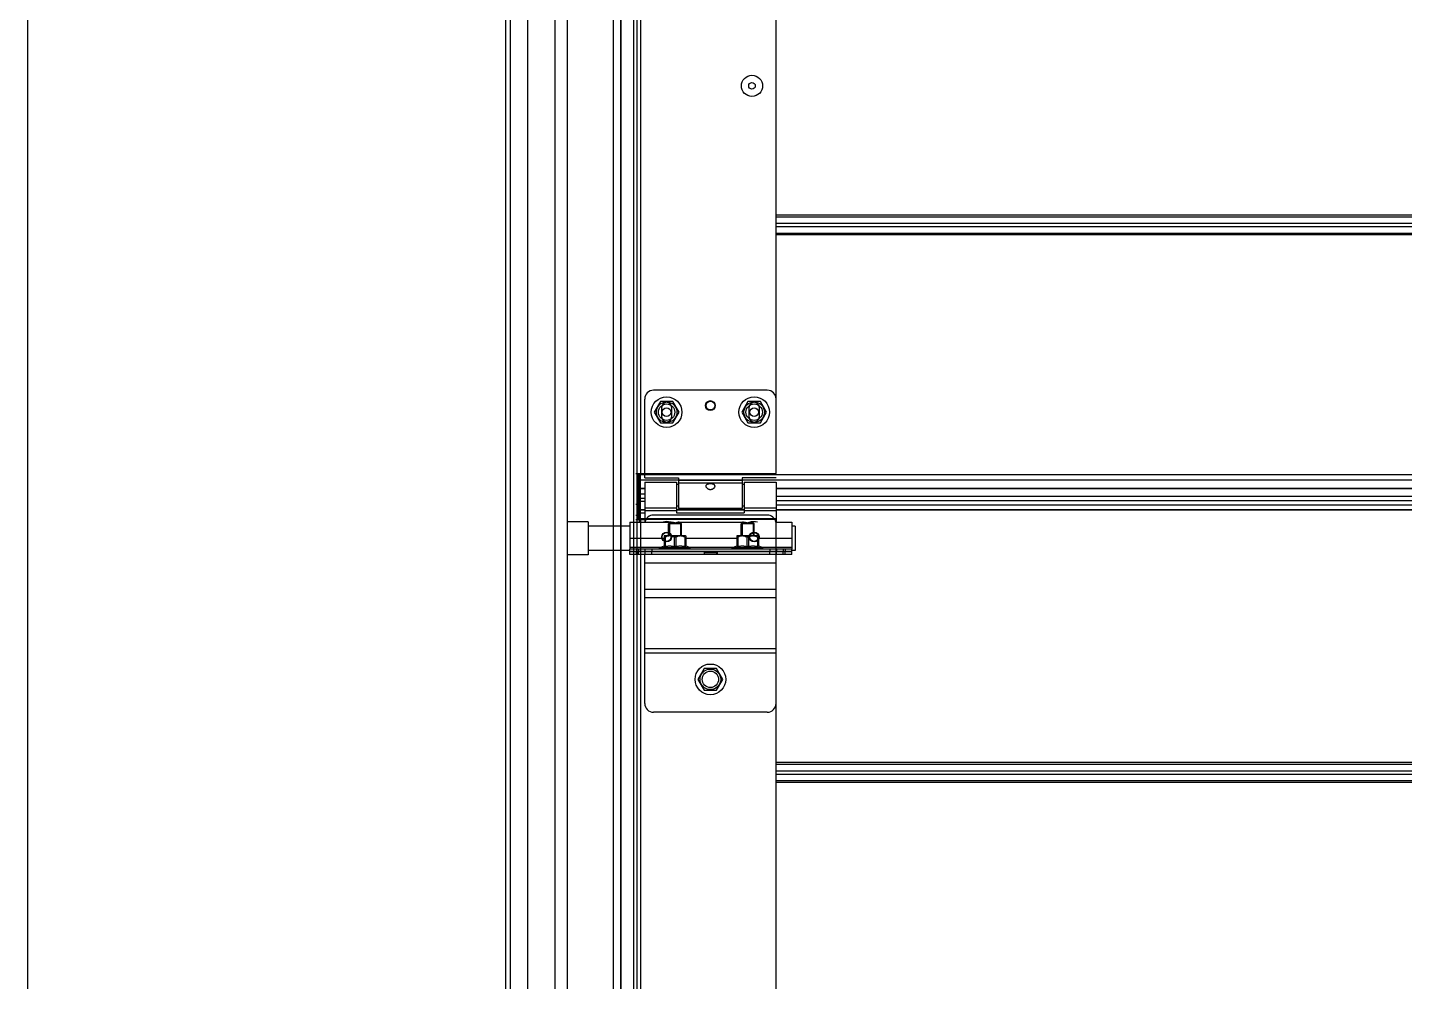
# Model space of a CAD drawing. Header units: millimetres. Extents: x 21899 to 38731, y -5425 to 3612.
# Drawn here: x 21917 to 22546, y 688 to 1123 of the extents above; entities that cross this region are included whole.
import ezdxf

# ---------------------------------------------------------------- set-up
doc = ezdxf.new("R2010")
doc.units = ezdxf.units.MM

msp = doc.modelspace()

# ---------------------------------------------------------------- linework, layer by layer
at = {"color": 3, "linetype": 'Continuous'}
for p, q in [((22195.61, 544.44), (22195.61, 1441.84)), ((22259.11, 919.59), (22259.11, 1441.84)), ((22206.86, 945.34), (22206.86, 949.84)), ((22211.36, 949.84), (22211.36, 945.34)), ((22246.86, 945.34), (22246.86, 949.84)), ((22251.36, 949.84), (22251.36, 945.34)), ((22195.61, 919.59), (22259.11, 919.59)), ((22196.11, 919.59), (22196.11, 898.59)), ((22197.11, 912.59), (22196.11, 912.59)), ((22255.11, 900.59), (22203.11, 900.59)), ((22192.31, 897.39), (22192.31, 885.09)), ((22192.31, 897.39), (22210.81, 897.39)), ((22259.11, 898.59), (22197.11, 898.59)), ((22214.81, 897.39), (22243.81, 897.39)), ((22259.11, 544.44), (22259.11, 898.59)), ((22259.11, 897.39), (22266.31, 897.39)), ((22266.31, 897.39), (22266.31, 885.09)), ((22266.31, 885.09), (22192.31, 885.09)), ((22199.01, 882.59), (22192.31, 882.59)), ((22199.11, 814.59), (22199.11, 882.59)), ((22266.31, 882.59), (22199.11, 882.59)), ((22226.26, 883.79), (22226.26, 882.59)), ((22231.96, 883.79), (22226.26, 883.79)), ((22231.96, 883.79), (22231.96, 882.59)), ((22259.11, 814.59), (22259.11, 882.59)), ((22255.11, 810.59), (22203.11, 810.59))]:
    msp.add_line(p, q, dxfattribs=at)
at = {"color": 9, "linetype": 'Continuous'}
for p, q in [((22197.11, 1441.84), (22197.11, 919.59)), ((22145.48, 1144.53), (22145.48, 374.52)), ((22157.96, 1144.53), (22157.96, 374.52)), ((22184.61, 1144.53), (22184.61, 374.52)), ((22188.05, 1144.53), (22188.05, 374.52)), ((22188.2, 1144.53), (22188.2, 374.52)), ((22193.94, 1144.53), (22193.94, 374.52)), ((22336.81, 1037.61), (22259.11, 1037.61)), ((22259.11, 1036.83), (22336.81, 1036.83)), ((22259.11, 1033.86), (22336.81, 1033.86)), ((22259.11, 1032.31), (22336.81, 1032.31)), ((23181.61, 1037.61), (22336.81, 1037.61)), ((22336.81, 1036.83), (23181.61, 1036.83)), ((22336.81, 1033.86), (23181.61, 1033.86)), ((22336.81, 1032.31), (23181.61, 1032.31)), ((22259.11, 1029.34), (22336.81, 1029.34)), ((22336.81, 1028.56), (22259.11, 1028.56)), ((22336.81, 1029.34), (23181.61, 1029.34)), ((23181.61, 1028.56), (22336.81, 1028.56)), ((22336.81, 919.01), (22197.11, 919.01)), ((22199.11, 919.01), (22197.11, 919.01)), ((23181.61, 919.01), (22336.81, 919.01)), ((22196.61, 912.59), (22196.61, 897.39)), ((22336.81, 916.58), (22197.11, 916.58)), ((22214.61, 916.58), (22197.11, 916.58)), ((22199.11, 912.73), (22197.11, 912.73)), ((22243.61, 916.43), (22214.61, 916.43)), ((22243.61, 915.21), (22214.61, 915.21)), ((22336.81, 912.73), (22259.11, 912.73)), ((23192.4, 916.58), (22336.81, 916.58)), ((23181.61, 912.73), (22336.81, 912.73)), ((22199.11, 910.09), (22197.11, 910.09)), ((22197.11, 906.9), (22199.11, 906.9)), ((22336.81, 909.09), (22259.11, 909.09)), ((23181.61, 909.09), (22336.81, 909.09)), ((22197.11, 902.97), (22199.11, 902.97)), ((22197.11, 901.59), (22199.11, 901.59)), ((22199.11, 903.96), (22213.61, 903.96)), ((22199.11, 902.75), (22213.61, 902.75)), ((22213.61, 902.97), (22244.61, 902.97)), ((22213.61, 901.59), (22244.61, 901.59)), ((22244.61, 903.96), (22259.11, 903.96)), ((22244.61, 902.75), (22259.11, 902.75)), ((22259.11, 905.3), (22336.81, 905.3)), ((22259.11, 902.97), (22336.81, 902.97)), ((22336.81, 905.3), (23181.61, 905.3)), ((22336.81, 902.97), (23181.61, 902.97)), ((22197.11, 898.68), (22199.11, 898.68)), ((22197.11, 898.59), (22197.11, 544.44)), ((22192.31, 889.99), (22208, 889.99)), ((22217.82, 889.99), (22241.2, 889.99)), ((22251.02, 889.99), (22266.31, 889.99)), ((22192.31, 885.89), (22206.59, 885.89)), ((22195.31, 885.09), (22195.31, 883.89)), ((22195.31, 882.59), (22195.31, 883.79)), ((22196.31, 885.09), (22196.31, 883.89)), ((22196.31, 882.59), (22196.31, 883.79)), ((22202.31, 885.09), (22202.31, 883.89)), ((22202.31, 882.59), (22202.31, 883.79)), ((22219.23, 885.89), (22239.79, 885.89)), ((22231.96, 883.36), (22226.26, 883.36)), ((22252.43, 885.89), (22266.31, 885.89)), ((22256.31, 885.09), (22256.31, 883.89)), ((22256.31, 882.59), (22256.31, 883.79)), ((22262.31, 885.09), (22262.31, 883.89)), ((22262.31, 882.59), (22262.31, 883.79)), ((22263.31, 885.09), (22263.31, 883.89)), ((22263.31, 882.59), (22263.31, 883.79)), ((22259.11, 878.59), (22199.11, 878.59)), ((22259.11, 866.59), (22199.11, 866.59)), ((22259.11, 862.84), (22199.11, 862.84)), ((22259.11, 839.46), (22199.11, 839.46)), ((22259.11, 837.59), (22199.11, 837.59)), ((22336.81, 787.61), (22259.11, 787.61)), ((22259.11, 786.83), (22336.81, 786.83)), ((23181.61, 787.61), (22336.81, 787.61)), ((22336.81, 786.83), (23181.61, 786.83)), ((22259.11, 783.86), (22336.81, 783.86)), ((22259.11, 782.31), (22336.81, 782.31)), ((22336.81, 783.86), (23181.61, 783.86)), ((22336.81, 782.31), (23181.61, 782.31)), ((22259.11, 779.34), (22336.81, 779.34)), ((22336.81, 778.56), (22259.11, 778.56)), ((22336.81, 779.34), (23181.61, 779.34)), ((23181.61, 778.56), (22336.81, 778.56))]:
    msp.add_line(p, q, dxfattribs=at)
at = {"color": 7, "linetype": 'Continuous'}
for p, q in [((21917.11, 1144.53), (21917.11, 264.59)), ((22135.61, 264.59), (22135.61, 1144.53)), ((22137.61, 1144.53), (22137.61, 264.59)), ((22163.61, 1144.53), (22163.61, 374.52)), ((22255.11, 957.59), (22203.11, 957.59)), ((22199.11, 917.59), (22199.11, 953.59)), ((22206.26, 952.52), (22203.41, 947.59)), ((22211.96, 952.52), (22206.26, 952.52)), ((22214.81, 947.59), (22211.96, 952.52)), ((22246.26, 952.52), (22243.41, 947.59)), ((22251.96, 952.52), (22246.26, 952.52)), ((22254.81, 947.59), (22251.96, 952.52)), ((22203.41, 947.59), (22206.26, 942.65)), ((22211.96, 942.65), (22214.81, 947.59)), ((22243.41, 947.59), (22246.26, 942.65)), ((22251.96, 942.65), (22254.81, 947.59)), ((22206.26, 942.65), (22211.96, 942.65)), ((22246.26, 942.65), (22251.96, 942.65)), ((22195.11, 919.59), (22199.11, 919.59)), ((22196.61, 919.59), (22196.61, 898.95)), ((22197.11, 898.82), (22197.11, 919.59)), ((22197.11, 898.59), (22197.11, 919.59)), ((22199.11, 912.64), (22197.11, 912.64)), ((22199.11, 917.59), (22214.61, 917.59)), ((22199.11, 915.59), (22199.11, 897.39)), ((22199.11, 915.59), (22213.61, 915.59)), ((22213.61, 915.59), (22213.61, 901.59)), ((22214.61, 914.59), (22213.61, 914.59)), ((22214.61, 917.59), (22214.61, 903.59)), ((22243.61, 917.59), (22243.61, 903.59)), ((22259.11, 917.59), (22243.61, 917.59)), ((22244.61, 914.59), (22243.61, 914.59)), ((22244.61, 915.59), (22244.61, 901.59)), ((22244.61, 915.59), (22259.11, 915.59)), ((22259.11, 915.59), (22259.11, 897.39)), ((22336.81, 912.64), (22259.11, 912.64)), ((23181.61, 912.64), (22336.81, 912.64)), ((22199.11, 908.09), (22197.11, 908.09)), ((22336.81, 907.09), (22259.11, 907.09)), ((23181.61, 907.09), (22336.81, 907.09)), ((22195.11, 905.59), (22196.11, 905.59)), ((22195.11, 900.59), (22196.11, 900.59)), ((22196.61, 905.59), (22195.61, 905.59)), ((22199.11, 903.01), (22197.11, 903.01)), ((22214.61, 904.59), (22213.61, 904.59)), ((22244.61, 903.01), (22213.61, 903.01)), ((22213.61, 901.59), (22244.61, 901.59)), ((22243.61, 903.59), (22214.61, 903.59)), ((22244.61, 904.59), (22243.61, 904.59)), ((22336.81, 903.01), (22259.11, 903.01)), ((23181.61, 903.01), (22336.81, 903.01)), ((22173.31, 897.49), (22163.61, 897.49)), ((22173.31, 897.49), (22173.31, 882.49)), ((22192.31, 895.49), (22173.31, 895.49)), ((22195.11, 898.59), (22199.11, 898.59)), ((22259.11, 898.82), (22197.11, 898.82)), ((22209.91, 896.59), (22210.26, 896.94)), ((22209.91, 891.09), (22209.91, 896.59)), ((22215.91, 896.59), (22209.91, 896.59)), ((22215.56, 896.94), (22210.26, 896.94)), ((22215.91, 896.59), (22215.56, 896.94)), ((22215.91, 891.09), (22215.91, 896.59)), ((22243.11, 896.59), (22243.46, 896.94)), ((22243.11, 891.09), (22243.11, 896.59)), ((22249.11, 896.59), (22243.11, 896.59)), ((22248.76, 896.94), (22243.46, 896.94)), ((22249.11, 896.59), (22248.76, 896.94)), ((22249.11, 891.09), (22249.11, 896.59)), ((22259.11, 898.82), (22259.11, 898.59)), ((22267.81, 895.49), (22266.31, 895.49)), ((22267.81, 895.48), (22267.81, 884.49)), ((22208.03, 891.09), (22207.99, 891.05)), ((22208, 891.06), (22208, 886.27)), ((22208.4, 890.52), (22208, 890.52)), ((22217.79, 891.09), (22208.03, 891.09)), ((22208.4, 890.52), (22208.4, 886.27)), ((22212.51, 890.52), (22212.51, 886.27)), ((22213.31, 890.52), (22212.51, 890.52)), ((22213.31, 890.52), (22213.31, 886.27)), ((22217.42, 890.52), (22217.42, 886.27)), ((22217.42, 890.52), (22217.82, 890.52)), ((22217.79, 891.09), (22217.83, 891.05)), ((22217.82, 891.06), (22217.82, 886.27)), ((22241.23, 891.09), (22241.19, 891.05)), ((22241.2, 891.06), (22241.2, 886.27)), ((22241.6, 890.52), (22241.2, 890.52)), ((22250.99, 891.09), (22241.23, 891.09)), ((22241.6, 890.52), (22241.6, 886.27)), ((22245.71, 890.52), (22245.71, 886.27)), ((22246.51, 890.52), (22245.71, 890.52)), ((22246.51, 890.52), (22246.51, 886.27)), ((22250.62, 890.52), (22250.62, 886.27)), ((22250.62, 890.52), (22251.02, 890.52)), ((22250.99, 891.09), (22251.03, 891.05)), ((22251.02, 891.06), (22251.02, 886.27)), ((22173.31, 882.49), (22163.61, 882.49)), ((22192.31, 884.49), (22173.31, 884.49)), ((22192.31, 882.59), (22192.31, 885.09)), ((22266.31, 883.89), (22192.31, 883.89)), ((22226.26, 883.79), (22192.31, 883.79)), ((22199.31, 883.89), (22199.31, 885.09)), ((22199.31, 882.59), (22199.31, 883.79)), ((22205.91, 885.59), (22208, 886.51)), ((22205.91, 885.09), (22205.91, 885.59)), ((22219.91, 885.59), (22205.91, 885.59)), ((22208.4, 886.27), (22208, 886.27)), ((22209.91, 883.79), (22209.91, 883.89)), ((22213.31, 886.27), (22212.51, 886.27)), ((22215.91, 883.79), (22215.91, 883.89)), ((22217.82, 886.27), (22217.42, 886.27)), ((22219.91, 885.59), (22217.82, 886.51)), ((22219.91, 885.09), (22219.91, 885.59)), ((22226.26, 883.79), (22226.26, 883.89)), ((22232.36, 882.59), (22232.36, 883.89)), ((22266.31, 883.79), (22232.36, 883.79)), ((22239.11, 885.59), (22241.2, 886.51)), ((22239.11, 885.09), (22239.11, 885.59)), ((22253.11, 885.59), (22239.11, 885.59)), ((22241.6, 886.27), (22241.2, 886.27)), ((22243.11, 883.79), (22243.11, 883.89)), ((22246.51, 886.27), (22245.71, 886.27)), ((22249.11, 883.79), (22249.11, 883.89)), ((22251.02, 886.27), (22250.62, 886.27)), ((22253.11, 885.59), (22251.02, 886.51)), ((22253.11, 885.09), (22253.11, 885.59)), ((22259.31, 885.09), (22259.31, 883.89)), ((22259.31, 882.59), (22259.31, 883.79)), ((22266.31, 882.59), (22266.31, 885.09)), ((22267.81, 884.49), (22266.31, 884.49)), ((22226.26, 830.52), (22223.41, 825.59)), ((22231.96, 830.52), (22226.26, 830.52)), ((22234.81, 825.59), (22231.96, 830.52)), ((22223.41, 825.59), (22226.26, 820.65)), ((22231.96, 820.65), (22234.81, 825.59)), ((22226.26, 820.65), (22231.96, 820.65))]:
    msp.add_line(p, q, dxfattribs=at)
at = {"color": 2, "linetype": 'Continuous'}
for p, q in [((22210.41, 896.94), (22210.41, 891.09)), ((22215.41, 896.94), (22215.41, 891.09)), ((22243.61, 896.94), (22243.61, 891.09)), ((22248.61, 896.94), (22248.61, 891.09)), ((22210.41, 883.89), (22210.41, 883.79)), ((22215.41, 883.89), (22215.41, 883.79)), ((22243.61, 883.89), (22243.61, 883.79)), ((22248.61, 883.89), (22248.61, 883.79))]:
    msp.add_line(p, q, dxfattribs=at)
at = {"color": 7, "linetype": 'Continuous'}
for centre, radius in [((22248.11, 1096.59), 4.85), ((22248.11, 1096.59), 1.5), ((22209.11, 947.59), 7), ((22209.11, 947.59), 3.75), ((22229.11, 950.59), 2), ((22249.11, 947.59), 7), ((22249.11, 947.59), 3.75), ((22209.11, 947.59), 2), ((22249.11, 947.59), 2), ((22209.11, 890.59), 2), ((22249.11, 890.59), 2), ((22229.11, 825.59), 7), ((22229.11, 825.59), 3.75)]:
    msp.add_circle(centre, radius, dxfattribs=at)
at = {"color": 9, "linetype": 'Continuous'}
for centre in [(22209.11, 947.59), (22249.11, 947.59), (22229.11, 825.59)]:
    msp.add_circle(centre, 4.7, dxfattribs=at)
at = {"color": 3, "linetype": 'Continuous'}
for centre in [(22229.11, 950.59), (22209.11, 890.59), (22249.11, 890.59)]:
    msp.add_circle(centre, 2.25, dxfattribs=at)
at = {"color": 7, "linetype": 'Continuous'}
for centre, radius, start, end in [((22203.11, 953.59), 4, 90, 180), ((22255.11, 953.59), 4, 0, 90), ((22209.11, 890.59), 7, 75.96314, 102.99483), ((22249.11, 890.59), 7, 77.00517, 109.37316)]:
    msp.add_arc(centre, radius, start, end, dxfattribs=at)
at = {"color": 3, "linetype": 'Continuous'}
for centre, radius, start, end in [((22209.11, 949.84), 2.25, 0, 180), ((22249.11, 949.84), 2.25, 0, 180), ((22209.11, 945.34), 2.25, 180, 0), ((22249.11, 945.34), 2.25, 180, 0), ((22203.11, 896.59), 4, 90, 168.44976), ((22255.11, 896.59), 4, 11.55024, 90), ((22203.11, 814.59), 4, 180, 270), ((22255.11, 814.59), 4, 270, 0)]:
    msp.add_arc(centre, radius, start, end, dxfattribs=at)
at = {"color": 7, "linetype": 'Continuous'}
for points, start_tangent, end_tangent in [([(22197.11, 912.87), (22196.86, 912.89), (22196.68, 912.96), (22196.61, 913.06)], (-1, 0), (0, 1)), ([(22227.11, 913.83), (22227.17, 914.17), (22227.36, 914.46), (22227.66, 914.69), (22228.01, 914.84), (22228.37, 914.93), (22228.76, 914.99), (22229.17, 915), (22229.58, 914.97), (22229.97, 914.91), (22230.32, 914.8), (22230.63, 914.65), (22230.87, 914.44), (22231.04, 914.17), (22231.11, 913.83)], (0, 1), (0, -1)), ([(22227.2, 913.38), (22227.17, 913.47), (22227.11, 913.83)], (-0.374906, 0.927063), (0, 1)), ([(22231.01, 913.37), (22230.88, 913.12), (22230.61, 912.78), (22230.26, 912.51), (22229.9, 912.32), (22229.5, 912.21), (22229.07, 912.17), (22228.65, 912.22), (22228.24, 912.36), (22227.89, 912.56), (22227.58, 912.82), (22227.33, 913.13), (22227.2, 913.38)], (-0.381296, -0.924453), (-0.374906, 0.927063)), ([(22231.11, 913.83), (22231.05, 913.48), (22231.01, 913.37)], (0, -1), (-0.381296, -0.924453)), ([(22196.61, 898.95), (22196.68, 898.89), (22196.86, 898.84), (22197.11, 898.82)], (0, -1), (1, 0)), ([(22212.51, 890.52), (22212.02, 890.73), (22211.56, 890.89), (22211.12, 891), (22210.68, 891.05), (22210.24, 891.05), (22209.79, 891), (22209.35, 890.89), (22208.89, 890.73), (22208.4, 890.52)], (-0.893808, 0.44845), (-0.893808, -0.44845)), ([(22217.42, 890.52), (22216.93, 890.73), (22216.47, 890.89), (22216.02, 891), (22215.58, 891.05), (22215.14, 891.05), (22214.7, 891), (22214.26, 890.89), (22213.8, 890.73), (22213.31, 890.52)], (-0.893808, 0.44845), (-0.893808, -0.44845)), ([(22245.71, 890.52), (22245.22, 890.73), (22244.76, 890.89), (22244.32, 891), (22243.88, 891.05), (22243.44, 891.05), (22242.99, 891), (22242.55, 890.89), (22242.09, 890.73), (22241.6, 890.52)], (-0.893808, 0.44845), (-0.893808, -0.44845)), ([(22250.62, 890.52), (22250.13, 890.73), (22249.67, 890.89), (22249.22, 891), (22248.78, 891.05), (22248.34, 891.05), (22247.9, 891), (22247.46, 890.89), (22247, 890.73), (22246.51, 890.52)], (-0.893808, 0.44845), (-0.893808, -0.44845)), ([(22208.4, 886.27), (22208.92, 886.37), (22209.44, 886.44), (22209.95, 886.49), (22210.46, 886.51), (22210.97, 886.49), (22211.48, 886.44), (22211.99, 886.37), (22212.51, 886.27)], (0.9765, 0.215516), (0.9765, -0.215516)), ([(22213.31, 886.27), (22213.83, 886.37), (22214.34, 886.44), (22214.85, 886.49), (22215.36, 886.51), (22215.87, 886.49), (22216.38, 886.44), (22216.9, 886.37), (22217.42, 886.27)], (0.9765, 0.215516), (0.9765, -0.215516)), ([(22241.6, 886.27), (22242.12, 886.37), (22242.64, 886.44), (22243.15, 886.49), (22243.66, 886.51), (22244.17, 886.49), (22244.68, 886.44), (22245.19, 886.37), (22245.71, 886.27)], (0.9765, 0.215516), (0.9765, -0.215516)), ([(22246.51, 886.27), (22247.03, 886.37), (22247.54, 886.44), (22248.05, 886.49), (22248.56, 886.51), (22249.07, 886.49), (22249.58, 886.44), (22250.1, 886.37), (22250.62, 886.27)], (0.9765, 0.215516), (0.9765, -0.215516))]:
    msp.add_spline(points, degree=3, dxfattribs=dict(at, start_tangent=start_tangent, end_tangent=end_tangent))
at = {"color": 3, "linetype": 'Continuous'}
for points, start_tangent, end_tangent in [([(22196.54, 898.61), (22196.06, 898.68), (22195.73, 898.8), (22195.61, 898.95)], (-0.99525, 0.097347), (0, 1)), ([(22196.61, 898.6), (22196.54, 898.61)], (-0.996579, 0.082649), (-0.99525, 0.097347)), ([(22197.11, 898.59), (22196.61, 898.6)], (-1, 0), (-0.996579, 0.082649)), ([(22210.89, 897.36), (22210.81, 897.39)], (-0.967488, 0.252916), (-0.269211, -0.963081)), ([(22211.88, 897.17), (22211.68, 897.2), (22211.48, 897.23), (22211.31, 897.27), (22211.16, 897.3), (22211.04, 897.33), (22210.94, 897.35), (22210.81, 897.39), (22210.94, 897.35), (22211.04, 897.33), (22211.16, 897.3), (22211.31, 897.27), (22211.48, 897.23), (22211.68, 897.2)], (-0.991814, 0.127691), (0.987855, -0.155378)), ([(22211.48, 897.23), (22211.31, 897.27), (22211.16, 897.3), (22211.04, 897.33), (22210.94, 897.35), (22210.81, 897.39), (22210.94, 897.35), (22211.04, 897.33), (22211.16, 897.3), (22211.31, 897.27), (22211.48, 897.23), (22211.68, 897.2)], (-0.983603, 0.180346), (0.987855, -0.155378)), ([(22211.48, 897.23), (22211.31, 897.27), (22211.16, 897.3), (22211.04, 897.33), (22210.94, 897.35), (22210.81, 897.39), (22210.94, 897.35), (22211.04, 897.33), (22211.16, 897.3)], (-0.983603, 0.180346), (0.975429, -0.220316)), ([(22210.81, 897.39), (22210.82, 897.38)], (-0.269295, -0.963058), (0.966761, -0.25568)), ([(22210.94, 897.35), (22210.89, 897.36)], (-0.968495, 0.249032), (-0.967488, 0.252916)), ([(22212.02, 897.15), (22211.88, 897.17)], (-0.994049, 0.108934), (-0.991814, 0.127691)), ([(22212.34, 897.13), (22212.02, 897.15)], (-0.997809, 0.06616), (-0.994049, 0.108934)), ([(22212.81, 897.11), (22212.34, 897.13)], (-1, -0.000125), (-0.997809, 0.06616)), ([(22212.81, 897.11), (22213.28, 897.13)], (1, -0.000114), (0.997809, 0.066161)), ([(22213.28, 897.13), (22213.58, 897.15)], (0.997809, 0.066161), (0.994276, 0.106842)), ([(22213.58, 897.15), (22213.74, 897.17), (22213.94, 897.2), (22214.13, 897.23), (22214.31, 897.27), (22214.46, 897.3), (22214.58, 897.33), (22214.68, 897.35), (22214.8, 897.38), (22214.68, 897.35), (22214.58, 897.33), (22214.46, 897.3), (22214.31, 897.27), (22214.14, 897.23), (22213.94, 897.2), (22213.74, 897.17)], (0.994276, 0.106842), (-0.991806, -0.127754)), ([(22213.93, 897.2), (22213.74, 897.17)], (-0.988177, -0.153317), (-0.991806, -0.127754)), ([(22214.68, 897.35), (22214.8, 897.38), (22214.68, 897.35), (22214.64, 897.34)], (0.968529, 0.248901), (-0.970087, -0.242758)), ([(22214.68, 897.35), (22214.71, 897.36)], (0.968529, 0.248901), (0.967848, 0.251535)), ([(22214.71, 897.36), (22214.8, 897.38)], (0.967848, 0.251535), (0.258533, -0.966003)), ([(22243.89, 897.36), (22243.81, 897.39)], (-0.967488, 0.252916), (-0.269211, -0.963081)), ([(22243.81, 897.39), (22243.82, 897.38)], (-0.269295, -0.963058), (0.966761, -0.25568)), ([(22244.88, 897.17), (22244.68, 897.2), (22244.48, 897.23), (22244.31, 897.27), (22244.16, 897.3), (22244.04, 897.33), (22243.94, 897.35), (22243.81, 897.39), (22243.94, 897.35), (22244.04, 897.33), (22244.16, 897.3), (22244.31, 897.27), (22244.48, 897.23), (22244.68, 897.2)], (-0.991814, 0.127691), (0.987855, -0.155378)), ([(22244.48, 897.23), (22244.31, 897.27), (22244.16, 897.3), (22244.04, 897.33), (22243.94, 897.35), (22243.81, 897.39), (22243.94, 897.35), (22244.04, 897.33), (22244.16, 897.3), (22244.31, 897.27), (22244.48, 897.23), (22244.68, 897.2)], (-0.983603, 0.180346), (0.987855, -0.155378)), ([(22244.48, 897.23), (22244.31, 897.27), (22244.16, 897.3), (22244.04, 897.33), (22243.94, 897.35), (22243.81, 897.39), (22243.94, 897.35), (22244.04, 897.33), (22244.16, 897.3)], (-0.983603, 0.180346), (0.975429, -0.220316)), ([(22243.94, 897.35), (22243.89, 897.36)], (-0.968495, 0.249032), (-0.967488, 0.252916)), ([(22245.02, 897.15), (22244.88, 897.17)], (-0.994049, 0.108934), (-0.991814, 0.127691)), ([(22245.34, 897.13), (22245.02, 897.15)], (-0.997809, 0.06616), (-0.994049, 0.108934)), ([(22245.81, 897.11), (22245.34, 897.13)], (-1, -0.000125), (-0.997809, 0.06616)), ([(22245.81, 897.11), (22246.28, 897.13)], (1, -0.000114), (0.997809, 0.066161)), ([(22246.28, 897.13), (22246.58, 897.15)], (0.997809, 0.066161), (0.994276, 0.106842)), ([(22246.58, 897.15), (22246.74, 897.17), (22246.94, 897.2), (22247.13, 897.23), (22247.31, 897.27), (22247.46, 897.3), (22247.58, 897.33), (22247.68, 897.35), (22247.8, 897.38), (22247.68, 897.35), (22247.58, 897.33), (22247.46, 897.3), (22247.31, 897.27), (22247.14, 897.23), (22246.94, 897.2), (22246.74, 897.17)], (0.994276, 0.106842), (-0.991806, -0.127754)), ([(22246.93, 897.2), (22246.74, 897.17)], (-0.988177, -0.153317), (-0.991806, -0.127754)), ([(22247.68, 897.35), (22247.8, 897.38), (22247.68, 897.35), (22247.64, 897.34)], (0.968529, 0.248901), (-0.970087, -0.242758)), ([(22247.68, 897.35), (22247.71, 897.36)], (0.968529, 0.248901), (0.967848, 0.251535)), ([(22247.71, 897.36), (22247.8, 897.38)], (0.967848, 0.251535), (0.258533, -0.966003))]:
    msp.add_spline(points, degree=3, dxfattribs=dict(at, start_tangent=start_tangent, end_tangent=end_tangent))

doc.saveas('drawing.dxf')
